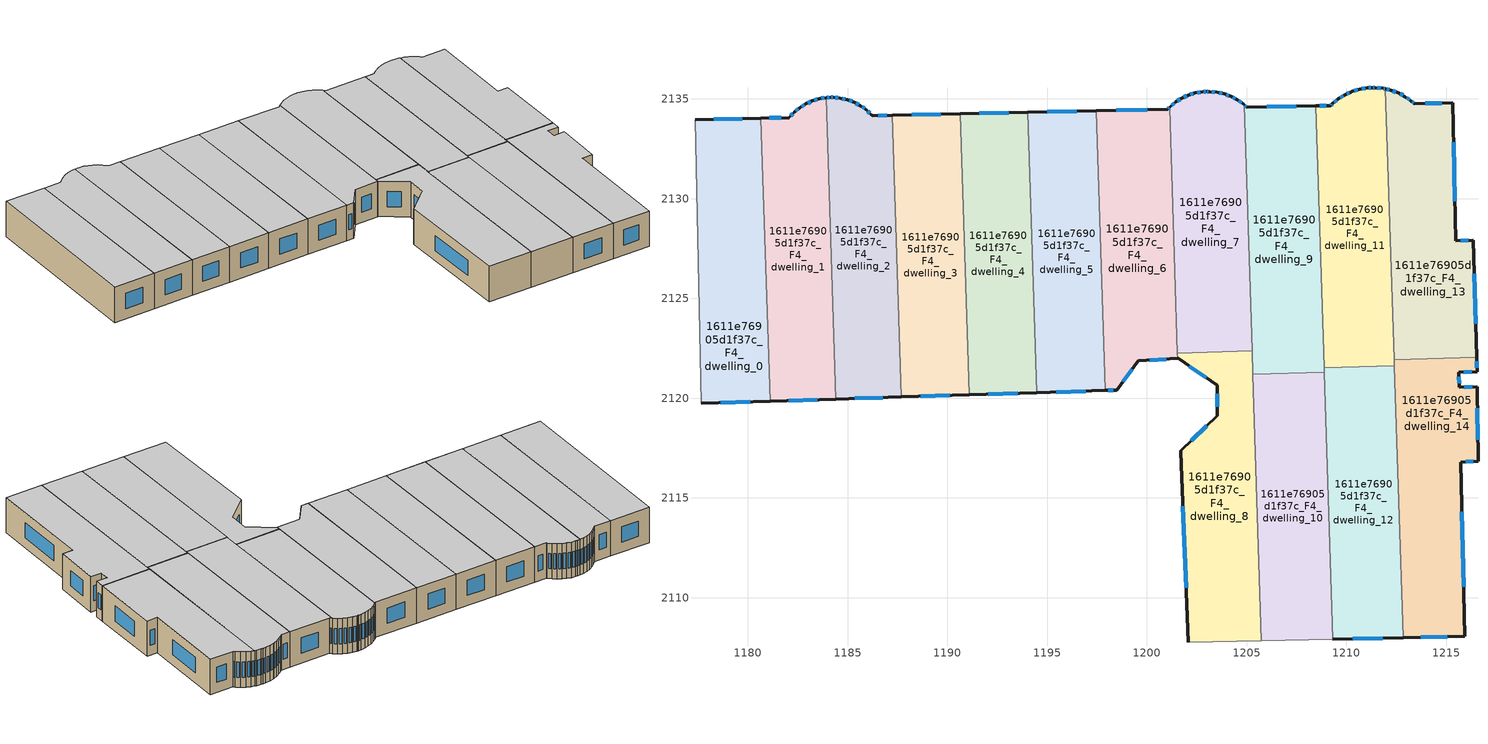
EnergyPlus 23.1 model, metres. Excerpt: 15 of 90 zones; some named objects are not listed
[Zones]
1611e76905d1f37c_F4_dwelling_0
 floor to 1611e76905d1f37c_F3_dwelling_0 (EU_floor_Construction): 1180.66,2134.03 1181.11,2119.85 1177.67,2119.74 1177.35,2133.96 z12
 wall outside (EU_wall_Construction): 1177.67,2119.74 1181.11,2119.85 / 1180.66,2134.03 1177.35,2133.96 z12:15
 wall to 1611e76905d1f37c_F4_dwelling_1 (EU_wall_Construction): 1181.11,2119.85 1180.66,2134.03 z12:15
 wall adiabatic (EU_wall_Construction): 1177.35,2133.96 1177.67,2119.74 z12:15
 window (EU_Window_Construction): 1178.65,2119.77 1180.13,2119.82 / 1179.71,2134.01 1178.3,2133.98 z12.86:14.14
 ceiling to 1611e76905d1f37c_F5_dwelling_0 (EU_floor_Construction): 1181.11,2119.85 1180.66,2134.03 1177.35,2133.96 1177.67,2119.74 z15
1611e76905d1f37c_F4_dwelling_1
 floor to 1611e76905d1f37c_F3_dwelling_1 (EU_floor_Construction): 1183.93,2135.06 1184.41,2119.95 1181.11,2119.85 1180.66,2134.03 1182.09,2134.07 1182.33,2134.33 1182.6,2134.56 1182.91,2134.75 1183.23,2134.9 1183.58,2135 z12
 wall outside (EU_wall_Construction): 1183.93,2135.06 1183.58,2135 1183.23,2134.9 1182.91,2134.75 1182.6,2134.56 1182.33,2134.33 1182.09,2134.07 / 1181.11,2119.85 1184.41,2119.95 / 1182.08,2134.06 1180.66,2134.03 z12:15
 wall to 1611e76905d1f37c_F4_dwelling_2 (EU_wall_Construction): 1184.41,2119.95 1183.93,2135.06 z12:15
 window (EU_Window_Construction): 1182.26,2134.26 1182.15,2134.14 / 1182.53,2134.49 1182.41,2134.4 / 1182.82,2134.69 1182.69,2134.61 / 1183.14,2134.86 1183,2134.79 / 1183.48,2134.97 1183.33,2134.93 / 1183.83,2135.04 1183.68,2135.02 / 1182.05,2119.88 1183.47,2119.92 / 1181.67,2134.05 1181.06,2134.04 z12.86:14.14
 ceiling to 1611e76905d1f37c_F5_dwelling_1 (EU_floor_Construction): 1184.41,2119.95 1183.93,2135.06 1183.58,2135 1183.23,2134.9 1182.91,2134.75 1182.6,2134.56 1182.33,2134.33 1182.09,2134.07 1180.66,2134.03 1181.11,2119.85 z15
1611e76905d1f37c_F4_dwelling_10
 floor to 1611e76905d1f37c_F3_dwelling_10 (EU_floor_Construction): 1208.89,2121.3 1209.32,2107.92 1205.73,2107.84 1205.31,2121.19 z12
 wall to 1611e76905d1f37c_F4_dwelling_9 (EU_wall_Construction): 1208.89,2121.3 1205.31,2121.19 z12:15
 wall adiabatic (EU_wall_Construction): 1205.73,2107.84 1209.32,2107.92 z12:15
 wall to 1611e76905d1f37c_F4_dwelling_8 (EU_wall_Construction): 1205.31,2121.19 1205.73,2107.84 z12:15
 wall to 1611e76905d1f37c_F4_dwelling_12 (EU_wall_Construction): 1209.32,2107.92 1208.89,2121.3 z12:15
 ceiling to 1611e76905d1f37c_F5_dwelling_10 (EU_floor_Construction): 1209.32,2107.92 1208.89,2121.3 1205.31,2121.19 1205.73,2107.84 z15
1611e76905d1f37c_F4_dwelling_11
 floor to 1611e76905d1f37c_F3_dwelling_11 (EU_floor_Construction): 1211.96,2135.5 1212.4,2121.63 1208.88,2121.52 1208.46,2134.65 1209.21,2134.67 1209.29,2134.75 1209.6,2135 1209.93,2135.21 1210.22,2135.34 1210.29,2135.37 1210.66,2135.49 1211.05,2135.55 1211.29,2135.57 1211.45,2135.56 1211.84,2135.53 z12
 wall outside (EU_wall_Construction): 1211.96,2135.5 1211.84,2135.53 1211.45,2135.56 1211.29,2135.57 1211.05,2135.55 1210.66,2135.49 1210.29,2135.37 1210.22,2135.34 1209.93,2135.21 1209.6,2135 1209.29,2134.75 1209.21,2134.67 1208.46,2134.65 z12:15
 wall to 1611e76905d1f37c_F4_dwelling_12 (EU_wall_Construction): 1208.88,2121.52 1212.4,2121.63 z12:15
 wall to 1611e76905d1f37c_F4_dwelling_13 (EU_wall_Construction): 1212.39,2121.92 1211.96,2135.5 z12:15
 wall to 1611e76905d1f37c_F4_dwelling_9 (EU_wall_Construction): 1208.46,2134.65 1208.88,2121.52 z12:15
 wall to 1611e76905d1f37c_F4_dwelling_14 (EU_wall_Construction): 1212.4,2121.63 1212.39,2121.92 z12:15
 window (EU_Window_Construction): 1209.51,2134.93 1209.38,2134.82 / 1209.84,2135.15 1209.69,2135.06 / 1210.14,2135.3 1210.01,2135.25 / 1210.56,2135.45 1210.4,2135.4 / 1210.94,2135.53 1210.78,2135.5 / 1211.22,2135.56 1211.12,2135.55 / 1211.4,2135.56 1211.33,2135.56 / 1211.72,2135.54 1211.56,2135.55 / 1211.92,2135.51 1211.87,2135.52 / 1209,2134.66 1208.68,2134.65 / 1209.27,2134.73 1209.23,2134.69 z12.86:14.14
 ceiling to 1611e76905d1f37c_F5_dwelling_11 (EU_floor_Construction): 1212.4,2121.63 1211.96,2135.5 1211.84,2135.53 1211.45,2135.56 1211.29,2135.57 1211.05,2135.55 1210.66,2135.49 1210.29,2135.37 1210.22,2135.34 1209.93,2135.21 1209.6,2135 1209.29,2134.75 1209.21,2134.67 1208.46,2134.65 1208.88,2121.52 z15
1611e76905d1f37c_F4_dwelling_12
 floor to 1611e76905d1f37c_F3_dwelling_12 (EU_floor_Construction): 1212.4,2121.63 1212.84,2108 1209.32,2107.92 1208.88,2121.52 z12
 wall outside (EU_wall_Construction): 1209.32,2107.92 1212.84,2108 z12:15
 wall to 1611e76905d1f37c_F4_dwelling_14 (EU_wall_Construction): 1212.84,2108 1212.4,2121.63 z12:15
 wall to 1611e76905d1f37c_F4_dwelling_9 (EU_wall_Construction): 1208.88,2121.52 1208.89,2121.3 z12:15
 window (EU_Window_Construction): 1210.32,2107.94 1211.83,2107.97 z12.86:14.14
 ceiling to 1611e76905d1f37c_F5_dwelling_12 (EU_floor_Construction): 1212.84,2108 1212.4,2121.63 1208.88,2121.52 1209.32,2107.92 z15
1611e76905d1f37c_F4_dwelling_13
 floor to 1611e76905d1f37c_F3_dwelling_13 (EU_floor_Construction): 1215.33,2134.8 1215.48,2127.88 1216.36,2127.91 1216.53,2122.05 1212.39,2121.92 1211.96,2135.5 1212.22,2135.44 1212.59,2135.3 1212.94,2135.12 1213.26,2134.89 1213.41,2134.76 z12
 wall outside (EU_wall_Construction): 1216.53,2122.05 1216.36,2127.91 1215.48,2127.88 1215.33,2134.8 1213.41,2134.76 1213.26,2134.89 1212.94,2135.12 1212.59,2135.3 1212.22,2135.44 1211.96,2135.5 z12:15
 wall to 1611e76905d1f37c_F4_dwelling_14 (EU_wall_Construction): 1212.39,2121.92 1216.53,2122.05 z12:15
 window (EU_Window_Construction): 1212.15,2135.46 1212.03,2135.48 / 1212.48,2135.34 1212.33,2135.4 / 1212.84,2135.17 1212.69,2135.25 / 1213.16,2134.95 1213.03,2135.05 / 1213.36,2134.8 1213.3,2134.85 / 1214.78,2134.79 1213.96,2134.77 / 1215.44,2129.86 1215.38,2132.82 / 1216.11,2127.9 1215.73,2127.89 / 1216.48,2123.72 1216.41,2126.24 z12.86:14.14
 ceiling to 1611e76905d1f37c_F5_dwelling_13 (EU_floor_Construction): 1216.53,2122.05 1216.36,2127.91 1215.48,2127.88 1215.33,2134.8 1213.41,2134.76 1213.26,2134.89 1212.94,2135.12 1212.59,2135.3 1212.22,2135.44 1211.96,2135.5 1212.39,2121.92 z15
1611e76905d1f37c_F4_dwelling_14
 floor to 1611e76905d1f37c_F3_dwelling_14 (EU_floor_Construction): 1216.53,2122.05 1216.54,2121.33 1215.63,2121.3 1215.65,2120.53 1216.56,2120.57 1216.59,2116.84 1215.73,2116.79 1215.92,2108.06 1212.84,2108 1212.39,2121.92 z12
 wall outside (EU_wall_Construction): 1212.84,2108 1215.92,2108.06 1215.73,2116.79 1216.59,2116.84 1216.56,2120.57 1215.65,2120.53 1215.63,2121.3 1216.54,2121.33 1216.53,2122.05 z12:15
 window (EU_Window_Construction): 1215.64,2120.75 1215.64,2121.08 / 1216.3,2120.56 1215.91,2120.54 / 1216.58,2117.9 1216.57,2119.5 / 1215.98,2116.81 1216.35,2116.82 / 1215.87,2110.56 1215.79,2114.3 / 1213.72,2108.02 1215.04,2108.04 / 1216.54,2121.53 1216.53,2121.84 / 1215.89,2121.3 1216.28,2121.32 z12.86:14.14
 ceiling to 1611e76905d1f37c_F5_dwelling_14 (EU_floor_Construction): 1215.92,2108.06 1215.73,2116.79 1216.59,2116.84 1216.56,2120.57 1215.65,2120.53 1215.63,2121.3 1216.54,2121.33 1216.53,2122.05 1212.39,2121.92 1212.84,2108 z15
1611e76905d1f37c_F4_dwelling_2
 floor to 1611e76905d1f37c_F3_dwelling_2 (EU_floor_Construction): 1187.23,2134.18 1187.69,2120.06 1184.41,2119.95 1183.93,2135.06 1184.14,2135.08 1184.29,2135.07 1184.64,2135.04 1184.99,2134.96 1185.33,2134.83 1185.64,2134.67 1185.93,2134.46 1186.2,2134.21 1186.25,2134.16 z12
 wall outside (EU_wall_Construction): 1187.23,2134.18 1186.25,2134.16 1186.2,2134.21 1185.93,2134.46 1185.64,2134.67 1185.33,2134.83 1184.99,2134.96 1184.64,2135.04 1184.29,2135.07 1184.14,2135.08 1183.93,2135.06 / 1184.41,2119.95 1187.69,2120.06 z12:15
 wall to 1611e76905d1f37c_F4_dwelling_3 (EU_wall_Construction): 1187.69,2120.06 1187.23,2134.18 z12:15
 window (EU_Window_Construction): 1184.25,2135.07 1184.18,2135.07 / 1184.54,2135.05 1184.39,2135.06 / 1184.89,2134.98 1184.74,2135.02 / 1185.23,2134.87 1185.09,2134.92 / 1185.55,2134.71 1185.42,2134.79 / 1185.85,2134.52 1185.73,2134.61 / 1186.12,2134.28 1186.01,2134.39 / 1186.95,2134.17 1186.53,2134.16 / 1185.35,2119.98 1186.75,2120.03 / 1184.08,2135.07 1183.99,2135.06 z12.86:14.14
 ceiling to 1611e76905d1f37c_F5_dwelling_2 (EU_floor_Construction): 1187.69,2120.06 1187.23,2134.18 1186.25,2134.16 1186.2,2134.21 1185.93,2134.46 1185.64,2134.67 1185.33,2134.83 1184.99,2134.96 1184.64,2135.04 1184.29,2135.07 1184.14,2135.08 1183.93,2135.06 1184.41,2119.95 z15
1611e76905d1f37c_F4_dwelling_3
 floor to 1611e76905d1f37c_F3_dwelling_3 (EU_floor_Construction): 1190.63,2134.25 1191.08,2120.17 1187.69,2120.06 1187.23,2134.18 z12
 wall outside (EU_wall_Construction): 1187.69,2120.06 1191.08,2120.17 / 1190.63,2134.25 1187.23,2134.18 z12:15
 wall to 1611e76905d1f37c_F4_dwelling_4 (EU_wall_Construction): 1191.08,2120.17 1190.63,2134.25 z12:15
 window (EU_Window_Construction): 1188.66,2120.09 1190.11,2120.14 / 1189.66,2134.23 1188.21,2134.2 z12.86:14.14
 ceiling to 1611e76905d1f37c_F5_dwelling_3 (EU_floor_Construction): 1191.08,2120.17 1190.63,2134.25 1187.23,2134.18 1187.69,2120.06 z15
1611e76905d1f37c_F4_dwelling_4
 floor to 1611e76905d1f37c_F3_dwelling_4 (EU_floor_Construction): 1194.04,2134.33 1194.49,2120.28 1191.08,2120.17 1190.63,2134.25 z12
 wall outside (EU_wall_Construction): 1191.08,2120.17 1194.49,2120.28 / 1194.04,2134.33 1190.63,2134.25 z12:15
 wall to 1611e76905d1f37c_F4_dwelling_5 (EU_wall_Construction): 1194.49,2120.28 1194.04,2134.33 z12:15
 window (EU_Window_Construction): 1192.06,2120.2 1193.52,2120.24 / 1193.07,2134.31 1191.61,2134.27 z12.86:14.14
 ceiling to 1611e76905d1f37c_F5_dwelling_4 (EU_floor_Construction): 1194.49,2120.28 1194.04,2134.33 1190.63,2134.25 1191.08,2120.17 z15
1611e76905d1f37c_F4_dwelling_5
 floor to 1611e76905d1f37c_F3_dwelling_5 (EU_floor_Construction): 1197.45,2134.41 1197.9,2120.38 1194.49,2120.28 1194.04,2134.33 z12
 wall outside (EU_wall_Construction): 1194.49,2120.28 1197.9,2120.38 / 1197.45,2134.41 1194.04,2134.33 z12:15
 wall to 1611e76905d1f37c_F4_dwelling_6 (EU_wall_Construction): 1197.9,2120.38 1197.45,2134.41 z12:15
 window (EU_Window_Construction): 1195.47,2120.31 1196.93,2120.35 / 1196.48,2134.38 1195.02,2134.35 z12.86:14.14
 ceiling to 1611e76905d1f37c_F5_dwelling_5 (EU_floor_Construction): 1197.9,2120.38 1197.45,2134.41 1194.04,2134.33 1194.49,2120.28 z15
1611e76905d1f37c_F4_dwelling_6
 floor to 1611e76905d1f37c_F3_dwelling_6 (EU_floor_Construction): 1201.14,2134.59 1201.54,2121.99 1199.57,2121.88 1198.49,2120.4 1197.9,2120.38 1197.45,2134.41 1201.03,2134.48 z12
 wall outside (EU_wall_Construction): 1201.14,2134.59 1201.03,2134.48 1197.45,2134.41 / 1197.9,2120.38 1198.49,2120.4 1199.57,2121.88 1201.54,2121.99 z12:15
 wall to 1611e76905d1f37c_F4_dwelling_7 (EU_wall_Construction): 1201.53,2122.25 1201.14,2134.59 z12:15
 wall to 1611e76905d1f37c_F4_dwelling_8 (EU_wall_Construction): 1201.54,2121.99 1201.53,2122.25 z12:15
 window (EU_Window_Construction): 1200.01,2134.46 1198.48,2134.43 / 1201.11,2134.56 1201.06,2134.51 / 1200.13,2121.91 1200.98,2121.96 / 1198.8,2120.82 1199.26,2121.46 / 1198.07,2120.39 1198.32,2120.4 z12.86:14.14
 ceiling to 1611e76905d1f37c_F5_dwelling_6 (EU_floor_Construction): 1201.54,2121.99 1201.14,2134.59 1201.03,2134.48 1197.45,2134.41 1197.9,2120.38 1198.49,2120.4 1199.57,2121.88 z15
1611e76905d1f37c_F4_dwelling_7
 floor to 1611e76905d1f37c_F3_dwelling_7 (EU_floor_Construction): 1204.83,2134.74 1204.87,2134.7 1205.27,2122.37 1201.53,2122.25 1201.14,2134.59 1201.16,2134.61 1201.44,2134.84 1201.75,2135.04 1202.08,2135.19 1202.43,2135.29 1202.79,2135.36 1203.01,2135.37 1203.1,2135.37 1203.15,2135.37 1203.51,2135.33 1203.87,2135.25 1204.21,2135.12 1204.53,2134.95 z12
 wall outside (EU_wall_Construction): 1204.87,2134.7 1204.83,2134.74 1204.53,2134.95 1204.21,2135.12 1203.87,2135.25 1203.51,2135.33 1203.15,2135.37 1203.1,2135.37 1203.01,2135.37 1202.79,2135.36 1202.43,2135.29 1202.08,2135.19 1201.75,2135.04 1201.44,2134.84 1201.16,2134.61 1201.14,2134.59 z12:15
 wall to 1611e76905d1f37c_F4_dwelling_8 (EU_wall_Construction): 1201.53,2122.25 1205.27,2122.37 z12:15
 wall to 1611e76905d1f37c_F4_dwelling_9 (EU_wall_Construction): 1205.27,2122.37 1204.87,2134.7 z12:15
 window (EU_Window_Construction): 1204.11,2135.16 1203.97,2135.22 / 1204.44,2135 1204.3,2135.08 / 1204.74,2134.8 1204.62,2134.89 / 1201.36,2134.78 1201.24,2134.68 / 1201.66,2134.98 1201.53,2134.9 / 1201.99,2135.15 1201.85,2135.08 / 1202.33,2135.26 1202.18,2135.22 / 1202.69,2135.34 1202.53,2135.31 / 1202.94,2135.37 1202.85,2135.36 / 1203.07,2135.37 1203.03,2135.37 / 1203.41,2135.34 1203.26,2135.36 / 1203.77,2135.28 1203.62,2135.31 z12.86:14.14
 ceiling to 1611e76905d1f37c_F5_dwelling_7 (EU_floor_Construction): 1205.27,2122.37 1204.87,2134.7 1204.83,2134.74 1204.53,2134.95 1204.21,2135.12 1203.87,2135.25 1203.51,2135.33 1203.15,2135.37 1203.1,2135.37 1203.01,2135.37 1202.79,2135.36 1202.43,2135.29 1202.08,2135.19 1201.75,2135.04 1201.44,2134.84 1201.16,2134.61 1201.14,2134.59 1201.53,2122.25 z15
1611e76905d1f37c_F4_dwelling_8
 floor to 1611e76905d1f37c_F3_dwelling_8 (EU_floor_Construction): 1205.27,2122.37 1205.73,2107.84 1202.08,2107.76 1201.69,2117.31 1201.69,2117.37 1203.52,2119.13 1203.52,2120.65 1201.57,2121.99 1201.54,2121.99 1201.53,2122.25 z12
 wall outside (EU_wall_Construction): 1201.54,2121.99 1201.57,2121.99 1203.52,2120.65 1203.52,2119.13 1201.69,2117.37 1201.69,2117.31 1202.08,2107.76 z12:15
 wall adiabatic (EU_wall_Construction): 1202.08,2107.76 1205.73,2107.84 z12:15
 wall to 1611e76905d1f37c_F4_dwelling_9 (EU_wall_Construction): 1205.31,2121.19 1205.27,2122.37 z12:15
 window (EU_Window_Construction): 1201.8,2114.58 1201.97,2110.49 / 1203,2118.62 1202.21,2117.87 / 1203.52,2120.21 1203.52,2119.56 / 1202.13,2121.61 1202.96,2121.03 z12.86:14.14
 ceiling to 1611e76905d1f37c_F5_dwelling_8 (EU_floor_Construction): 1205.73,2107.84 1205.27,2122.37 1201.53,2122.25 1201.54,2121.99 1201.57,2121.99 1203.52,2120.65 1203.52,2119.13 1201.69,2117.37 1201.69,2117.31 1202.08,2107.76 z15
1611e76905d1f37c_F4_dwelling_9
 floor to 1611e76905d1f37c_F3_dwelling_9 (EU_floor_Construction): 1208.46,2134.65 1208.89,2121.3 1205.31,2121.19 1204.87,2134.7 1205.02,2134.57 z12
 wall outside (EU_wall_Construction): 1208.46,2134.65 1205.02,2134.57 1204.87,2134.7 z12:15
 window (EU_Window_Construction): 1204.98,2134.61 1204.91,2134.66 / 1207.48,2134.63 1206,2134.59 z12.86:14.14
 ceiling to 1611e76905d1f37c_F5_dwelling_9 (EU_floor_Construction): 1208.89,2121.3 1208.46,2134.65 1205.02,2134.57 1204.87,2134.7 1205.31,2121.19 z15
[Building]
EU S2 Campaign: North Axis=0; Terrain=City; Solar Distribution=FullExterior
[Site:Location]
Helsinki-Vantaa.AP: Latitude=60.317; Longitude=24.963; Time Zone=2; Elevation=54.6
[SizingPeriod:WeatherFileDays]
AnnualSizingPeriod: Begin Month=1; Begin Day of Month=1; End Month=12; End Day of Month=31; Day of Week for Start Day=Monday; Use Weather File Daylight Saving Period=No; Use Weather File Rain and Snow Indicators=No
[MATERIAL]
EU_InternalMass_Material: Roughness=MediumRough; Thickness=0.1; Conductivity=1; Density=1800; Specific Heat=900; Thermal Absorptance=0.9; Solar Absorptance=0.7; Visible Absorptance=0.7
[MATERIAL:NOMASS] Roughness=MediumRough; Thermal Absorptance=0.9; Solar Absorptance=0.7; Visible Absorptance=0.7
Name | Thermal Resistance
EU_wall_NoMass | 1.10183
EU_floor_NoMass | 1.70606
[WINDOWMATERIAL:SIMPLEGLAZINGSYSTEM]
EU_Window_SimpleGlazing: UFactor=3.11035; Solar Heat Gain Coefficient=0.8; Visible Transmittance=0.8
[CONSTRUCTION]
EU_wall_Construction: EU_wall_NoMass
EU_floor_Construction: EU_floor_NoMass
EU_Window_Construction: EU_Window_SimpleGlazing
EU_InternalMass_Construction: EU_InternalMass_Material
[ZONE] Type=1; Multiplier=1; Ceiling Height=autocalculate; Floor Area=autocalculate; Part of Total Floor Area=Yes
Name | Volume
1611e76905d1f37c_F4_dwelling_0; 1611e76905d1f37c_F4_dwelling_4 | 143.917
1611e76905d1f37c_F4_dwelling_1 | 143.889
1611e76905d1f37c_F4_dwelling_10; 1611e76905d1f37c_F4_dwelling_11 | 143.903
1611e76905d1f37c_F4_dwelling_12 | 143.909
1611e76905d1f37c_F4_dwelling_13 | 143.911
1611e76905d1f37c_F4_dwelling_14 | 143.908
1611e76905d1f37c_F4_dwelling_2; 1611e76905d1f37c_F4_dwelling_8 | 143.896
1611e76905d1f37c_F4_dwelling_3 | 143.895
1611e76905d1f37c_F4_dwelling_5 | 143.881
1611e76905d1f37c_F4_dwelling_6 | 143.907
1611e76905d1f37c_F4_dwelling_7 | 143.9
1611e76905d1f37c_F4_dwelling_9 | 143.897
[INTERNALMASS] Construction=EU_InternalMass_Construction
Name | Zone or ZoneList | Surface Area
1611e76905d1f37c_F4_dwelling_0_EU_InternalMass | 1611e76905d1f37c_F4_dwelling_0 | 47.9723
1611e76905d1f37c_F4_dwelling_1_EU_InternalMass | 1611e76905d1f37c_F4_dwelling_1 | 47.9581
1611e76905d1f37c_F4_dwelling_2_EU_InternalMass | 1611e76905d1f37c_F4_dwelling_2 | 47.9652
1611e76905d1f37c_F4_dwelling_3_EU_InternalMass | 1611e76905d1f37c_F4_dwelling_3 | 47.9651
1611e76905d1f37c_F4_dwelling_4_EU_InternalMass | 1611e76905d1f37c_F4_dwelling_4 | 47.9728
1611e76905d1f37c_F4_dwelling_5_EU_InternalMass | 1611e76905d1f37c_F4_dwelling_5 | 47.9601
1611e76905d1f37c_F4_dwelling_6_EU_InternalMass | 1611e76905d1f37c_F4_dwelling_6 | 47.9691
1611e76905d1f37c_F4_dwelling_7_EU_InternalMass | 1611e76905d1f37c_F4_dwelling_7 | 47.967
1611e76905d1f37c_F4_dwelling_8_EU_InternalMass | 1611e76905d1f37c_F4_dwelling_8 | 47.9653
1611e76905d1f37c_F4_dwelling_9_EU_InternalMass | 1611e76905d1f37c_F4_dwelling_9 | 47.9667
1611e76905d1f37c_F4_dwelling_10_EU_InternalMass | 1611e76905d1f37c_F4_dwelling_10 | 47.9673
1611e76905d1f37c_F4_dwelling_11_EU_InternalMass | 1611e76905d1f37c_F4_dwelling_11 | 47.9675
1611e76905d1f37c_F4_dwelling_12_EU_InternalMass | 1611e76905d1f37c_F4_dwelling_12 | 47.9707
1611e76905d1f37c_F4_dwelling_13_EU_InternalMass | 1611e76905d1f37c_F4_dwelling_13 | 47.9705
1611e76905d1f37c_F4_dwelling_14_EU_InternalMass | 1611e76905d1f37c_F4_dwelling_14 | 47.9692
[OTHEREQUIPMENT] Fuel Type=Electricity; Design Level Calculation Method=Watts/Area; Power per Zone Floor Area=1; Fraction Latent=0; Fraction Radiant=0; Fraction Lost=0; Carbon Dioxide Generation Rate=0; EndUse Subcategory=EU_Step8_InternalGains
Name | Zone or ZoneList or Space or SpaceList | Schedule
EU_Step8_InternalGain_1611e76905d1f37c_F4_dwelling_0_f000 | 1611e76905d1f37c_F4_dwelling_0 | EU_Step8_GainSchedule_1611e76905d1f37c_F4_dwelling_0_f000
EU_Step8_InternalGain_1611e76905d1f37c_F4_dwelling_1_f000 | 1611e76905d1f37c_F4_dwelling_1 | EU_Step8_GainSchedule_1611e76905d1f37c_F4_dwelling_1_f000
EU_Step8_InternalGain_1611e76905d1f37c_F4_dwelling_2_f000 | 1611e76905d1f37c_F4_dwelling_2 | EU_Step8_GainSchedule_1611e76905d1f37c_F4_dwelling_2_f000
EU_Step8_InternalGain_1611e76905d1f37c_F4_dwelling_3_f000 | 1611e76905d1f37c_F4_dwelling_3 | EU_Step8_GainSchedule_1611e76905d1f37c_F4_dwelling_3_f000
EU_Step8_InternalGain_1611e76905d1f37c_F4_dwelling_4_f000 | 1611e76905d1f37c_F4_dwelling_4 | EU_Step8_GainSchedule_1611e76905d1f37c_F4_dwelling_4_f000
EU_Step8_InternalGain_1611e76905d1f37c_F4_dwelling_5_f000 | 1611e76905d1f37c_F4_dwelling_5 | EU_Step8_GainSchedule_1611e76905d1f37c_F4_dwelling_5_f000
EU_Step8_InternalGain_1611e76905d1f37c_F4_dwelling_6_f000 | 1611e76905d1f37c_F4_dwelling_6 | EU_Step8_GainSchedule_1611e76905d1f37c_F4_dwelling_6_f000
EU_Step8_InternalGain_1611e76905d1f37c_F4_dwelling_7_f000 | 1611e76905d1f37c_F4_dwelling_7 | EU_Step8_GainSchedule_1611e76905d1f37c_F4_dwelling_7_f000
EU_Step8_InternalGain_1611e76905d1f37c_F4_dwelling_8_f000 | 1611e76905d1f37c_F4_dwelling_8 | EU_Step8_GainSchedule_1611e76905d1f37c_F4_dwelling_8_f000
EU_Step8_InternalGain_1611e76905d1f37c_F4_dwelling_9_f000 | 1611e76905d1f37c_F4_dwelling_9 | EU_Step8_GainSchedule_1611e76905d1f37c_F4_dwelling_9_f000
EU_Step8_InternalGain_1611e76905d1f37c_F4_dwelling_10_f000 | 1611e76905d1f37c_F4_dwelling_10 | EU_Step8_GainSchedule_1611e76905d1f37c_F4_dwelling_10_f000
EU_Step8_InternalGain_1611e76905d1f37c_F4_dwelling_11_f000 | 1611e76905d1f37c_F4_dwelling_11 | EU_Step8_GainSchedule_1611e76905d1f37c_F4_dwelling_11_f000
EU_Step8_InternalGain_1611e76905d1f37c_F4_dwelling_12_f000 | 1611e76905d1f37c_F4_dwelling_12 | EU_Step8_GainSchedule_1611e76905d1f37c_F4_dwelling_12_f000
EU_Step8_InternalGain_1611e76905d1f37c_F4_dwelling_13_f000 | 1611e76905d1f37c_F4_dwelling_13 | EU_Step8_GainSchedule_1611e76905d1f37c_F4_dwelling_13_f000
EU_Step8_InternalGain_1611e76905d1f37c_F4_dwelling_14_f000 | 1611e76905d1f37c_F4_dwelling_14 | EU_Step8_GainSchedule_1611e76905d1f37c_F4_dwelling_14_f000
[ZONEVENTILATION:DESIGNFLOWRATE] Schedule=EU_AlwaysOn; Design Flow Rate Calculation Method=AirChanges/Hour; Air Changes per Hour=0.756316; Ventilation Type=Natural; Fan Pressure Rise=0; Fan Total Efficiency=1; Constant Term Coefficient=1; Temperature Term Coefficient=0; Velocity Term Coefficient=0; Velocity Squared Term Coefficient=0; Minimum Indoor Temperature=-100; Maximum Indoor Temperature=100; Delta Temperature=-100; Minimum Outdoor Temperature=-100; Maximum Outdoor Temperature=100; Maximum Wind Speed=40
Name | Zone or ZoneList or Space or SpaceList
EU_ConstantAir_1611e76905d1f37c_F4_dwelling_0 | 1611e76905d1f37c_F4_dwelling_0
EU_ConstantAir_1611e76905d1f37c_F4_dwelling_1 | 1611e76905d1f37c_F4_dwelling_1
EU_ConstantAir_1611e76905d1f37c_F4_dwelling_2 | 1611e76905d1f37c_F4_dwelling_2
EU_ConstantAir_1611e76905d1f37c_F4_dwelling_3 | 1611e76905d1f37c_F4_dwelling_3
EU_ConstantAir_1611e76905d1f37c_F4_dwelling_4 | 1611e76905d1f37c_F4_dwelling_4
EU_ConstantAir_1611e76905d1f37c_F4_dwelling_5 | 1611e76905d1f37c_F4_dwelling_5
EU_ConstantAir_1611e76905d1f37c_F4_dwelling_6 | 1611e76905d1f37c_F4_dwelling_6
EU_ConstantAir_1611e76905d1f37c_F4_dwelling_7 | 1611e76905d1f37c_F4_dwelling_7
EU_ConstantAir_1611e76905d1f37c_F4_dwelling_8 | 1611e76905d1f37c_F4_dwelling_8
EU_ConstantAir_1611e76905d1f37c_F4_dwelling_9 | 1611e76905d1f37c_F4_dwelling_9
EU_ConstantAir_1611e76905d1f37c_F4_dwelling_10 | 1611e76905d1f37c_F4_dwelling_10
EU_ConstantAir_1611e76905d1f37c_F4_dwelling_11 | 1611e76905d1f37c_F4_dwelling_11
EU_ConstantAir_1611e76905d1f37c_F4_dwelling_12 | 1611e76905d1f37c_F4_dwelling_12
EU_ConstantAir_1611e76905d1f37c_F4_dwelling_13 | 1611e76905d1f37c_F4_dwelling_13
EU_ConstantAir_1611e76905d1f37c_F4_dwelling_14 | 1611e76905d1f37c_F4_dwelling_14
[HVACTEMPLATE:ZONE:IDEALLOADSAIRSYSTEM] System Availability Schedule=EU_AlwaysOn; Maximum Heating Supply Air Temperature=50; Minimum Cooling Supply Air Temperature=13; Maximum Heating Supply Air Humidity Ratio=0.0156; Minimum Cooling Supply Air Humidity Ratio=0.0077; Heating Limit=NoLimit; Cooling Limit=NoLimit; Heating Availability Schedule=EU_AlwaysOn; Cooling Availability Schedule=EU_CoolingOff; Dehumidification Control Type=ConstantSensibleHeatRatio; Cooling Sensible Heat Ratio=0.7; Dehumidification Setpoint=60; Humidification Control Type=None; Humidification Setpoint=30; Outdoor Air Method=None; Outdoor Air Flow Rate per Person=0.00944; Outdoor Air Flow Rate per Zone Floor Area=0; Outdoor Air Flow Rate per Zone=0; Demand Controlled Ventilation Type=None; Outdoor Air Economizer Type=NoEconomizer; Heat Recovery Type=None; Sensible Heat Recovery Effectiveness=0.7; Latent Heat Recovery Effectiveness=0.65
Name | Template Thermostat
1611e76905d1f37c_F4_dwelling_0 | EU_HeatOnly_1611e76905d1f37c_F4_dwelling_0
1611e76905d1f37c_F4_dwelling_1 | EU_HeatOnly_1611e76905d1f37c_F4_dwelling_1
1611e76905d1f37c_F4_dwelling_2 | EU_HeatOnly_1611e76905d1f37c_F4_dwelling_2
1611e76905d1f37c_F4_dwelling_3 | EU_HeatOnly_1611e76905d1f37c_F4_dwelling_3
1611e76905d1f37c_F4_dwelling_4 | EU_HeatOnly_1611e76905d1f37c_F4_dwelling_4
1611e76905d1f37c_F4_dwelling_5 | EU_HeatOnly_1611e76905d1f37c_F4_dwelling_5
1611e76905d1f37c_F4_dwelling_6 | EU_HeatOnly_1611e76905d1f37c_F4_dwelling_6
1611e76905d1f37c_F4_dwelling_7 | EU_HeatOnly_1611e76905d1f37c_F4_dwelling_7
1611e76905d1f37c_F4_dwelling_8 | EU_HeatOnly_1611e76905d1f37c_F4_dwelling_8
1611e76905d1f37c_F4_dwelling_9 | EU_HeatOnly_1611e76905d1f37c_F4_dwelling_9
1611e76905d1f37c_F4_dwelling_10 | EU_HeatOnly_1611e76905d1f37c_F4_dwelling_10
1611e76905d1f37c_F4_dwelling_11 | EU_HeatOnly_1611e76905d1f37c_F4_dwelling_11
1611e76905d1f37c_F4_dwelling_12 | EU_HeatOnly_1611e76905d1f37c_F4_dwelling_12
1611e76905d1f37c_F4_dwelling_13 | EU_HeatOnly_1611e76905d1f37c_F4_dwelling_13
1611e76905d1f37c_F4_dwelling_14 | EU_HeatOnly_1611e76905d1f37c_F4_dwelling_14
[SIZING:ZONE] Zone Cooling Design Supply Air Temperature Input Method=SupplyAirTemperature; Zone Cooling Design Supply Air Temperature=13; Zone Heating Design Supply Air Temperature Input Method=SupplyAirTemperature; Zone Heating Design Supply Air Temperature=50; Zone Cooling Design Supply Air Humidity Ratio=0.008; Zone Heating Design Supply Air Humidity Ratio=0.008; Cooling Design Air Flow Method=DesignDay; Cooling Design Air Flow Rate=0; Cooling Minimum Air Flow per Zone Floor Area=0.000762; Cooling Minimum Air Flow=0; Cooling Minimum Air Flow Fraction=0.2; Heating Design Air Flow Method=DesignDay; Heating Design Air Flow Rate=0; Heating Maximum Air Flow per Zone Floor Area=0.002032; Heating Maximum Air Flow=0.141576; Heating Maximum Air Flow Fraction=0.3; Account for Dedicated Outdoor Air System=No; Dedicated Outdoor Air System Control Strategy=NeutralSupplyAir; Dedicated Outdoor Air Low Setpoint Temperature for Design=autosize; Dedicated Outdoor Air High Setpoint Temperature for Design=autosize; Zone Load Sizing Method=Sensible Load Only No Latent Load; Zone Latent Cooling Design Supply Air Humidity Ratio Input Method=HumidityRatioDifference; Zone Cooling Design Supply Air Humidity Ratio Difference=0.005; Zone Latent Heating Design Supply Air Humidity Ratio Input Method=HumidityRatioDifference; Zone Humidification Design Supply Air Humidity Ratio Difference=0.005
1611e76905d1f37c_F4_dwelling_0; 1611e76905d1f37c_F4_dwelling_1; 1611e76905d1f37c_F4_dwelling_2; 1611e76905d1f37c_F4_dwelling_3; 1611e76905d1f37c_F4_dwelling_4; 1611e76905d1f37c_F4_dwelling_5; 1611e76905d1f37c_F4_dwelling_6; 1611e76905d1f37c_F4_dwelling_7; 1611e76905d1f37c_F4_dwelling_8; 1611e76905d1f37c_F4_dwelling_9; 1611e76905d1f37c_F4_dwelling_10; 1611e76905d1f37c_F4_dwelling_11; 1611e76905d1f37c_F4_dwelling_12; 1611e76905d1f37c_F4_dwelling_13; 1611e76905d1f37c_F4_dwelling_14
[SCHEDULE:CONSTANT]
Name | Hourly Value
EU_AlwaysOn | 1
EU_CoolingOff | 0
[SCHEDULE:FILE] Column Number=1; Rows to Skip at Top=0; Number of Hours of Data=8760; Column Separator=Comma; Interpolate to Timestep=No; Minutes per Item=60; Adjust Schedule for Daylight Savings=Yes
Name | File
EU_Step8_GainSchedule_1611e76905d1f37c_F4_dwelling_0_f000 | ../../schedules/1611e76905d1f37c/1611e76905d1f37c_F4_dwelling_0_f000_gain.csv
EU_Step8_GainSchedule_1611e76905d1f37c_F4_dwelling_1_f000 | ../../schedules/1611e76905d1f37c/1611e76905d1f37c_F4_dwelling_1_f000_gain.csv
EU_Step8_GainSchedule_1611e76905d1f37c_F4_dwelling_2_f000 | ../../schedules/1611e76905d1f37c/1611e76905d1f37c_F4_dwelling_2_f000_gain.csv
EU_Step8_GainSchedule_1611e76905d1f37c_F4_dwelling_3_f000 | ../../schedules/1611e76905d1f37c/1611e76905d1f37c_F4_dwelling_3_f000_gain.csv
EU_Step8_GainSchedule_1611e76905d1f37c_F4_dwelling_4_f000 | ../../schedules/1611e76905d1f37c/1611e76905d1f37c_F4_dwelling_4_f000_gain.csv
EU_Step8_GainSchedule_1611e76905d1f37c_F4_dwelling_5_f000 | ../../schedules/1611e76905d1f37c/1611e76905d1f37c_F4_dwelling_5_f000_gain.csv
EU_Step8_GainSchedule_1611e76905d1f37c_F4_dwelling_6_f000 | ../../schedules/1611e76905d1f37c/1611e76905d1f37c_F4_dwelling_6_f000_gain.csv
EU_Step8_GainSchedule_1611e76905d1f37c_F4_dwelling_7_f000 | ../../schedules/1611e76905d1f37c/1611e76905d1f37c_F4_dwelling_7_f000_gain.csv
EU_Step8_GainSchedule_1611e76905d1f37c_F4_dwelling_8_f000 | ../../schedules/1611e76905d1f37c/1611e76905d1f37c_F4_dwelling_8_f000_gain.csv
EU_Step8_GainSchedule_1611e76905d1f37c_F4_dwelling_9_f000 | ../../schedules/1611e76905d1f37c/1611e76905d1f37c_F4_dwelling_9_f000_gain.csv
EU_Step8_GainSchedule_1611e76905d1f37c_F4_dwelling_10_f000 | ../../schedules/1611e76905d1f37c/1611e76905d1f37c_F4_dwelling_10_f000_gain.csv
EU_Step8_GainSchedule_1611e76905d1f37c_F4_dwelling_11_f000 | ../../schedules/1611e76905d1f37c/1611e76905d1f37c_F4_dwelling_11_f000_gain.csv
EU_Step8_GainSchedule_1611e76905d1f37c_F4_dwelling_12_f000 | ../../schedules/1611e76905d1f37c/1611e76905d1f37c_F4_dwelling_12_f000_gain.csv
EU_Step8_GainSchedule_1611e76905d1f37c_F4_dwelling_13_f000 | ../../schedules/1611e76905d1f37c/1611e76905d1f37c_F4_dwelling_13_f000_gain.csv
EU_Step8_GainSchedule_1611e76905d1f37c_F4_dwelling_14_f000 | ../../schedules/1611e76905d1f37c/1611e76905d1f37c_F4_dwelling_14_f000_gain.csv
